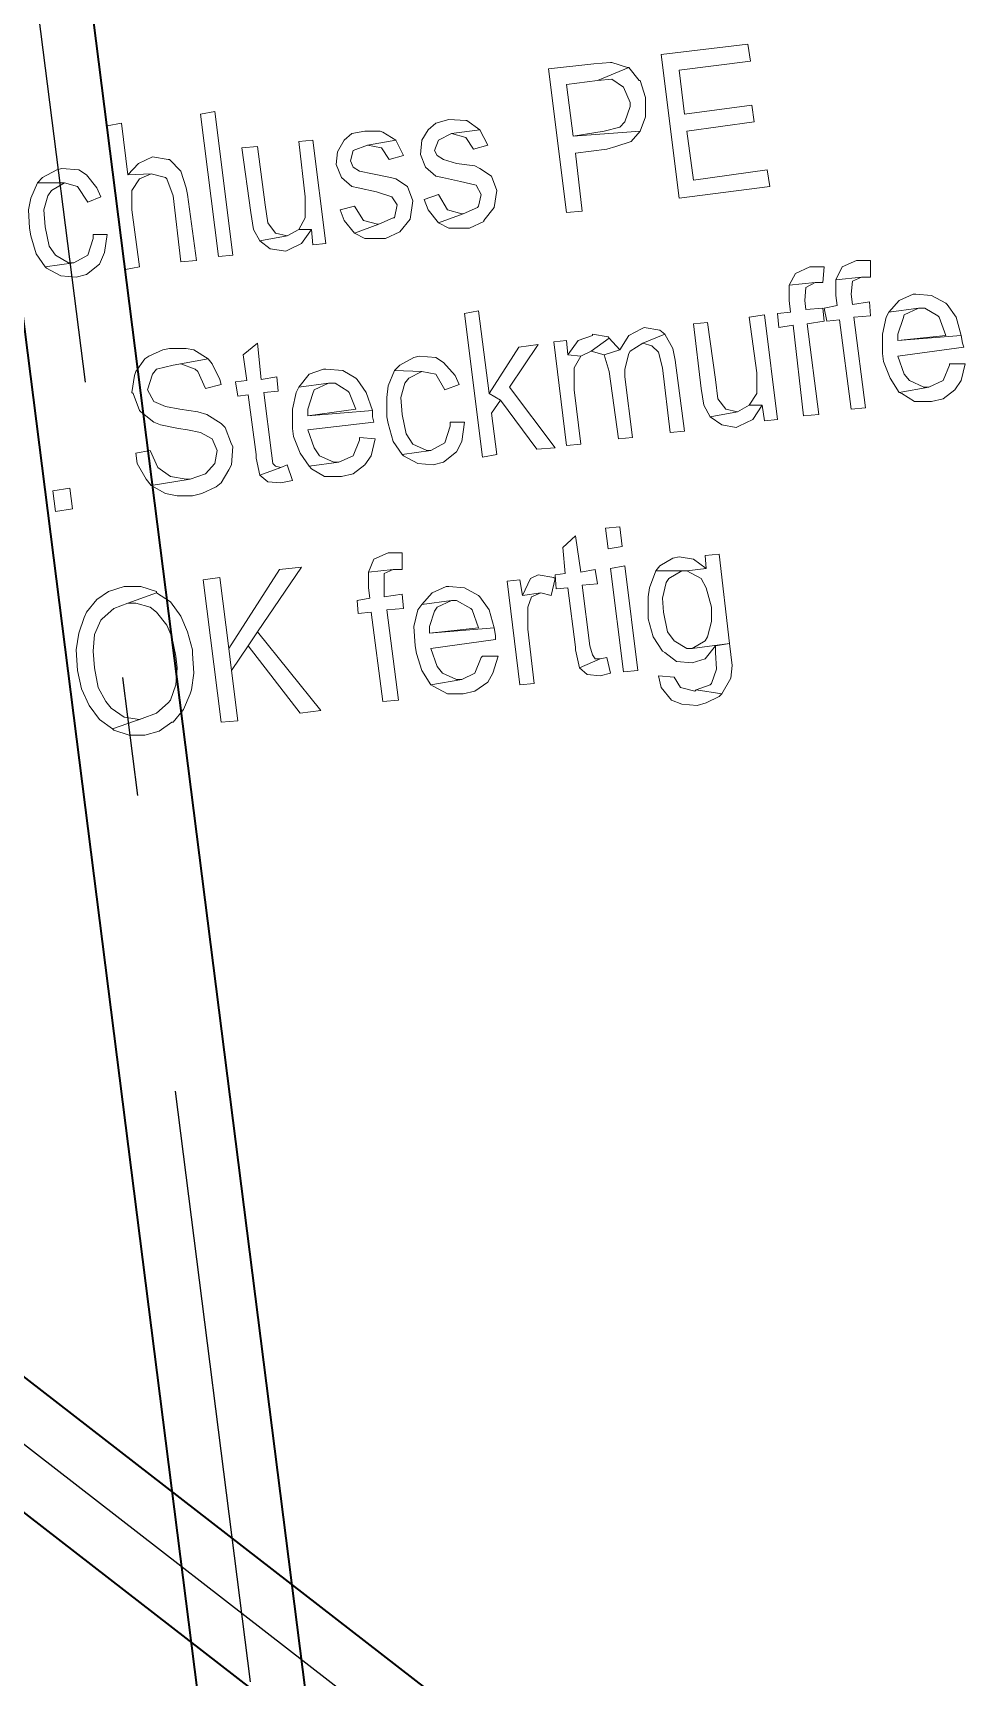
# Model space of a CAD drawing. Header units: metres. Extents: x 2713732.4 to 2713757.2, y 1226081.6 to 1226111.3.
# Drawn here: x 2713740.468 to 2713741.25, y 1226096.19 to 1226097.571 of the extents above; entities that cross this region are included whole.
import ezdxf

# ---------------------------------------------------------------- set-up
doc = ezdxf.new("R2010")
doc.units = ezdxf.units.M
doc.linetypes.add('DASHDOT', pattern=[1, 0.5, -0.25, 0, -0.25])
doc.layers.add('einlagen_boden_erstes_og', color=7, linetype='Continuous', true_color=0x000000)

msp = doc.modelspace()

# ---------------------------------------------------------------- linework, layer by layer
at = {"layer": 'einlagen_boden_erstes_og', "color": 150, "linetype": 'Continuous', "lineweight": 35, "true_color": 0x0080ff, "extrusion": (0.000477202, 0.001815, 0.999998)}
for p, q in [((2713740.8335, 1226095.1007, -0.1659), (2713740.2859, 1226099.4158, -0.1735)), ((2713740.7442, 1226095.0893, -0.1659), (2713740.1966, 1226099.4044, -0.1734))]:
    msp.add_line(p, q, dxfattribs=at)
at = {"layer": 'einlagen_boden_erstes_og', "color": 7, "linetype": 'DASHDOT', "lineweight": 25, "extrusion": (0.000477202, 0.001815, 0.999998)}
for p, q in [((2713740.7888, 1226095.095, -0.1659), (2713740.2412, 1226099.4101, -0.1735)), ((2713740.8472, 1226096.0856, -0.1677), (2713739.9371, 1226096.7908, -0.1686))]:
    msp.add_line(p, q, dxfattribs=at)
at = {"layer": 'einlagen_boden_erstes_og', "color": 1, "linetype": 'Continuous', "lineweight": 35, "true_color": 0xff0000, "extrusion": (0.000477202, 0.001815, 0.999998)}
for p, q in [((2713740.8748, 1226096.1212, -0.1678), (2713739.9646, 1226096.8264, -0.1687)), ((2713740.8197, 1226096.05, -0.1676), (2713739.9095, 1226096.7552, -0.1685))]:
    msp.add_line(p, q, dxfattribs=at)
at = {"layer": 'einlagen_boden_erstes_og', "color": 7, "lineweight": 0}
for points in [[(2713741.0679, 1226097.5611), (2713740.9951, 1226097.5524), (2713741.0103, 1226097.4318), (2713741.0864, 1226097.4416), (2713741.0842, 1226097.4557), (2713741.0223, 1226097.447), (2713741.0169, 1226097.4883), (2713741.0733, 1226097.4959), (2713741.0712, 1226097.51), (2713741.0147, 1226097.5024), (2713741.0103, 1226097.5393), (2713741.0701, 1226097.547)], [(2713740.9386, 1226097.5448), (2713740.9006, 1226097.5404), (2713740.9158, 1226097.4199), (2713740.9289, 1226097.4209), (2713740.9234, 1226097.4698), (2713740.9495, 1226097.4731), (2713740.9571, 1226097.4753), (2713740.9701, 1226097.4796), (2713740.9777, 1226097.4883), (2713740.9213, 1226097.4839), (2713740.9158, 1226097.5274), (2713740.9419, 1226097.5307), (2713740.968, 1226097.5415), (2713740.9669, 1226097.5415), (2713740.9539, 1226097.5459), (2713740.9528, 1226097.5459)], [(2713740.968, 1226097.5415), (2713740.9419, 1226097.5307), (2713740.9539, 1226097.5317), (2713740.9636, 1226097.5252), (2713740.9691, 1226097.5122), (2713740.9691, 1226097.5089), (2713740.9647, 1226097.4959), (2713740.9604, 1226097.4916), (2713740.9473, 1226097.4883), (2713740.9213, 1226097.4839), (2713740.9777, 1226097.4883), (2713740.9821, 1226097.5002), (2713740.9821, 1226097.5155), (2713740.9821, 1226097.5165), (2713740.9777, 1226097.5307), (2713740.9767, 1226097.5307)], [(2713740.5422, 1226097.4948), (2713740.5302, 1226097.4926), (2713740.5454, 1226097.3721), (2713740.5574, 1226097.3742), (2713740.5509, 1226097.422), (2713740.5509, 1226097.4231), (2713740.5509, 1226097.4383), (2713740.5574, 1226097.4481), (2713740.5672, 1226097.4524), (2713740.5476, 1226097.4514)], [(2713740.6236, 1226097.3829), (2713740.6084, 1226097.5024), (2713740.6204, 1226097.5046), (2713740.6356, 1226097.384), (2713740.6236, 1226097.3829)], [(2713740.817, 1226097.4981), (2713740.8061, 1226097.4948), (2713740.7996, 1226097.4894), (2713740.7942, 1226097.4807), (2713740.7931, 1226097.4687), (2713740.7974, 1226097.4579), (2713740.8061, 1226097.4503), (2713740.8116, 1226097.4492), (2713740.8268, 1226097.4459), (2713740.8268, 1226097.4459), (2713740.8398, 1226097.4427), (2713740.8441, 1226097.4351), (2713740.842, 1226097.4253), (2713740.8409, 1226097.4242), (2713740.8289, 1226097.4188), (2713740.8083, 1226097.4112), (2713740.817, 1226097.4068), (2713740.8311, 1226097.4068), (2713740.8344, 1226097.4068), (2713740.8463, 1226097.4123), (2713740.8463, 1226097.4133), (2713740.855, 1226097.4242), (2713740.8572, 1226097.4383), (2713740.8528, 1226097.4503), (2713740.8431, 1226097.4568), (2713740.8387, 1226097.459), (2713740.8235, 1226097.4611), (2713740.8126, 1226097.4644), (2713740.8072, 1226097.4677), (2713740.805, 1226097.472), (2713740.8083, 1226097.4807), (2713740.8192, 1226097.4861), (2713740.8431, 1226097.4894), (2713740.8322, 1226097.497), (2713740.8311, 1226097.497)], [(2713740.7029, 1226097.4807), (2713740.691, 1226097.4796), (2713740.6964, 1226097.4329), (2713740.6964, 1226097.4307), (2713740.6964, 1226097.4155), (2713740.691, 1226097.4057), (2713740.7018, 1226097.4057), (2713740.7029, 1226097.3927), (2713740.7138, 1226097.3938)], [(2713740.7464, 1226097.4883), (2713740.7355, 1226097.4861), (2713740.729, 1226097.4807), (2713740.7236, 1226097.4709), (2713740.7225, 1226097.4601), (2713740.7268, 1226097.4492), (2713740.7355, 1226097.4416), (2713740.7409, 1226097.4405), (2713740.7562, 1226097.4372), (2713740.7562, 1226097.4372), (2713740.7692, 1226097.4329), (2713740.7735, 1226097.4264), (2713740.7714, 1226097.4155), (2713740.7703, 1226097.4155), (2713740.7583, 1226097.4101), (2713740.7377, 1226097.4025), (2713740.7464, 1226097.3981), (2713740.7605, 1226097.3981), (2713740.7638, 1226097.3981), (2713740.7757, 1226097.4036), (2713740.7757, 1226097.4036), (2713740.7844, 1226097.4144), (2713740.7866, 1226097.4296), (2713740.7822, 1226097.4416), (2713740.7724, 1226097.4481), (2713740.7681, 1226097.4492), (2713740.7529, 1226097.4524), (2713740.742, 1226097.4546), (2713740.7366, 1226097.4579), (2713740.7344, 1226097.4633), (2713740.7366, 1226097.472), (2713740.7486, 1226097.4763), (2713740.7724, 1226097.4807), (2713740.7616, 1226097.4872), (2713740.7594, 1226097.4883)], [(2713740.7724, 1226097.4807), (2713740.7486, 1226097.4763), (2713740.7605, 1226097.4742), (2713740.767, 1226097.4644), (2713740.779, 1226097.4677)], [(2713740.8431, 1226097.4894), (2713740.8192, 1226097.4861), (2713740.8311, 1226097.4829), (2713740.8376, 1226097.4731), (2713740.8496, 1226097.4763)], [(2713740.5682, 1226097.4666), (2713740.5563, 1226097.4611), (2713740.5476, 1226097.4514), (2713740.5672, 1226097.4524), (2713740.5791, 1226097.4492), (2713740.5802, 1226097.4481), (2713740.5856, 1226097.434), (2713740.5921, 1226097.3786), (2713740.6052, 1226097.3797), (2713740.5976, 1226097.4351), (2713740.5965, 1226097.4405), (2713740.5921, 1226097.4546), (2713740.5824, 1226097.4644), (2713740.5813, 1226097.4644)], [(2713740.6562, 1226097.4753), (2713740.6432, 1226097.4742), (2713740.6508, 1226097.4199), (2713740.653, 1226097.4057), (2713740.6584, 1226097.396), (2713740.6812, 1226097.4003), (2713740.6714, 1226097.4025), (2713740.6649, 1226097.4112), (2713740.6627, 1226097.4264)], [(2713740.4922, 1226097.4568), (2713740.4879, 1226097.4557), (2713740.4759, 1226097.4492), (2713740.4716, 1226097.4448), (2713740.4944, 1226097.4448), (2713740.5052, 1226097.4416), (2713740.5139, 1226097.4286), (2713740.5248, 1226097.4329), (2713740.5215, 1226097.4405), (2713740.5128, 1226097.4514), (2713740.5063, 1226097.4557)], [(2713740.4716, 1226097.4448), (2713740.4661, 1226097.4318), (2713740.464, 1226097.422), (2713740.465, 1226097.4068), (2713740.4661, 1226097.4003), (2713740.4705, 1226097.3851), (2713740.4781, 1226097.3742), (2713740.502, 1226097.3775), (2713740.4976, 1226097.3775), (2713740.4868, 1226097.384), (2713740.4813, 1226097.3916), (2713740.4781, 1226097.4079), (2713740.477, 1226097.422), (2713740.4803, 1226097.434), (2713740.4835, 1226097.4383), (2713740.4944, 1226097.4448)], [(2713740.7377, 1226097.4253), (2713740.7257, 1226097.422), (2713740.729, 1226097.4133), (2713740.7377, 1226097.4025), (2713740.7583, 1226097.4101), (2713740.7572, 1226097.4101), (2713740.7453, 1226097.4133), (2713740.7453, 1226097.4133)], [(2713740.8083, 1226097.4351), (2713740.7963, 1226097.4307), (2713740.7996, 1226097.422), (2713740.8083, 1226097.4112), (2713740.8289, 1226097.4188), (2713740.8278, 1226097.4188), (2713740.8159, 1226097.422), (2713740.8159, 1226097.422)], [(2713740.5183, 1226097.4014), (2713740.5183, 1226097.3981), (2713740.5139, 1226097.384), (2713740.5139, 1226097.384), (2713740.502, 1226097.3775), (2713740.4781, 1226097.3742), (2713740.4792, 1226097.3732), (2713740.4911, 1226097.3666), (2713740.5041, 1226097.3656), (2713740.5128, 1226097.3677), (2713740.5237, 1226097.3764), (2713740.528, 1226097.3862), (2713740.5302, 1226097.4014)], [(2713740.691, 1226097.4057), (2713740.6812, 1226097.4003), (2713740.6584, 1226097.396), (2713740.6671, 1226097.3894), (2713740.6801, 1226097.3873), (2713740.6823, 1226097.3884), (2713740.6932, 1226097.3938), (2713740.7018, 1226097.4057)], [(2713741.12, 1226097.3742), (2713741.12, 1226097.3742), (2713741.1081, 1226097.3688), (2713741.1027, 1226097.359), (2713741.1244, 1226097.3612), (2713741.1309, 1226097.3612), (2713741.132, 1226097.3742)], [(2713741.1591, 1226097.3797), (2713741.1591, 1226097.3797), (2713741.1472, 1226097.3742), (2713741.1418, 1226097.3634), (2713741.1635, 1226097.3656), (2713741.1711, 1226097.3656), (2713741.1711, 1226097.3797)], [(2713741.1027, 1226097.359), (2713741.1027, 1226097.346), (2713741.1038, 1226097.3362), (2713741.0929, 1226097.3351), (2713741.094, 1226097.3232), (2713741.1059, 1226097.3254), (2713741.1146, 1226097.2493), (2713741.1276, 1226097.2504), (2713741.1179, 1226097.3264), (2713741.132, 1226097.3286), (2713741.1309, 1226097.3395), (2713741.1168, 1226097.3384), (2713741.1157, 1226097.346), (2713741.1168, 1226097.3569), (2713741.1244, 1226097.3612)], [(2713741.1418, 1226097.3634), (2713741.1418, 1226097.3503), (2713741.1429, 1226097.3417), (2713741.132, 1226097.3395), (2713741.1342, 1226097.3286), (2713741.145, 1226097.3297), (2713741.1548, 1226097.2548), (2713741.1668, 1226097.2558), (2713741.157, 1226097.3319), (2713741.1711, 1226097.333), (2713741.17, 1226097.3449), (2713741.1559, 1226097.3427), (2713741.1548, 1226097.3514), (2713741.1559, 1226097.3623), (2713741.1635, 1226097.3656)], [(2713741.2091, 1226097.3514), (2713741.2069, 1226097.3514), (2713741.195, 1226097.346), (2713741.1863, 1226097.3362), (2713741.2113, 1226097.3395), (2713741.2167, 1226097.3395), (2713741.2276, 1226097.333), (2713741.2287, 1226097.3319), (2713741.2341, 1226097.3167), (2713741.1939, 1226097.3123), (2713741.2471, 1226097.3167), (2713741.2428, 1226097.3319), (2713741.2352, 1226097.3427), (2713741.2341, 1226097.3438), (2713741.2222, 1226097.3503)], [(2713740.842, 1226097.3373), (2713740.83, 1226097.3351), (2713740.8452, 1226097.2146), (2713740.8572, 1226097.2167), (2713740.8528, 1226097.2515), (2713740.8604, 1226097.2624), (2713740.8507, 1226097.2678)], [(2713741.0342, 1226097.3275), (2713741.0223, 1226097.3264), (2713741.0288, 1226097.2721), (2713741.031, 1226097.258), (2713741.0364, 1226097.2482), (2713741.0592, 1226097.2526), (2713741.0494, 1226097.2548), (2713741.0429, 1226097.2634), (2713741.0407, 1226097.2797)], [(2713741.082, 1226097.334), (2713741.069, 1226097.3319), (2713741.0755, 1226097.2852), (2713741.0755, 1226097.283), (2713741.0755, 1226097.2678), (2713741.069, 1226097.258), (2713741.0799, 1226097.258), (2713741.082, 1226097.245), (2713741.0929, 1226097.2461)], [(2713741.1863, 1226097.3362), (2713741.1841, 1226097.3319), (2713741.1809, 1226097.3178), (2713741.1809, 1226097.3015), (2713741.182, 1226097.2949), (2713741.1874, 1226097.2808), (2713741.195, 1226097.2689), (2713741.22, 1226097.2732), (2713741.2156, 1226097.2732), (2713741.2037, 1226097.2787), (2713741.1993, 1226097.2841), (2713741.1939, 1226097.2993), (2713741.2493, 1226097.3069), (2713741.2482, 1226097.3102), (2713741.2471, 1226097.3167), (2713741.1939, 1226097.3123), (2713741.1939, 1226097.3178), (2713741.1983, 1226097.3308), (2713741.1993, 1226097.334), (2713741.2113, 1226097.3395)], [(2713740.9376, 1226097.3178), (2713740.9376, 1226097.3167), (2713740.9256, 1226097.3123), (2713740.9169, 1226097.3004), (2713740.9278, 1226097.2993), (2713740.9365, 1226097.3036), (2713740.9517, 1226097.3145), (2713740.9506, 1226097.3156)], [(2713740.9517, 1226097.3145), (2713740.9365, 1226097.3036), (2713740.9473, 1226097.3004), (2713740.9604, 1226097.3047)], [(2713740.981, 1226097.3232), (2713740.9788, 1226097.3221), (2713740.968, 1226097.3167), (2713740.9604, 1226097.3047), (2713740.9473, 1226097.3004), (2713740.9473, 1226097.3004), (2713740.9517, 1226097.2863), (2713740.9593, 1226097.2298), (2713740.9712, 1226097.2309), (2713740.9647, 1226097.2819), (2713740.9647, 1226097.2884), (2713740.968, 1226097.3015), (2713740.9691, 1226097.3036), (2713740.9799, 1226097.3102), (2713740.9984, 1226097.3178), (2713740.994, 1226097.321)], [(2713740.9984, 1226097.3178), (2713740.9799, 1226097.3102), (2713740.9875, 1226097.308), (2713740.993, 1226097.3025), (2713740.9962, 1226097.2895), (2713741.0027, 1226097.2352), (2713741.0147, 1226097.2363), (2713741.0071, 1226097.296), (2713741.0049, 1226097.3058)], [(2713740.5824, 1226097.3058), (2713740.5769, 1226097.3047), (2713740.565, 1226097.2993), (2713740.5617, 1226097.2971), (2713740.5541, 1226097.2863), (2713740.553, 1226097.283), (2713740.5509, 1226097.2689), (2713740.5519, 1226097.2678), (2713740.5574, 1226097.2537), (2713740.5585, 1226097.2526), (2713740.5693, 1226097.2439), (2713740.5748, 1226097.2417), (2713740.59, 1226097.2385), (2713740.5976, 1226097.2374), (2713740.6084, 1226097.2352), (2713740.6182, 1226097.2298), (2713740.6225, 1226097.22), (2713740.6204, 1226097.2091), (2713740.6128, 1226097.2004), (2713740.6128, 1226097.2004), (2713740.5997, 1226097.1961), (2713740.5672, 1226097.1907), (2713740.5791, 1226097.1841), (2713740.5889, 1226097.182), (2713740.6019, 1226097.182), (2713740.6095, 1226097.1841), (2713740.6215, 1226097.1896), (2713740.6258, 1226097.1928), (2713740.6323, 1226097.2037), (2713740.6345, 1226097.208), (2713740.6356, 1226097.2233), (2713740.6345, 1226097.2254), (2713740.6291, 1226097.2395), (2713740.6258, 1226097.2428), (2713740.6139, 1226097.2504), (2713740.6063, 1226097.2526), (2713740.591, 1226097.2548), (2713740.5791, 1226097.2569), (2713740.5693, 1226097.2613), (2713740.5639, 1226097.271), (2713740.5639, 1226097.271), (2713740.5682, 1226097.2841), (2713740.5715, 1226097.2884), (2713740.5856, 1226097.2917), (2713740.6149, 1226097.2971), (2713740.603, 1226097.3047), (2713740.5965, 1226097.3058)], [(2713740.6562, 1226097.3102), (2713740.6443, 1226097.3004), (2713740.6475, 1226097.2787), (2713740.6378, 1226097.2776), (2713740.6399, 1226097.2656), (2713740.6486, 1226097.2667), (2713740.6551, 1226097.2167), (2713740.6551, 1226097.2135), (2713740.6584, 1226097.1994), (2713740.6758, 1226097.2059), (2713740.6714, 1226097.207), (2713740.6693, 1226097.2091), (2713740.6682, 1226097.2178), (2713740.6617, 1226097.2689), (2713740.6736, 1226097.27), (2713740.6725, 1226097.2819), (2713740.6595, 1226097.2797)], [(2713740.792, 1226097.2993), (2713740.7877, 1226097.2982), (2713740.7757, 1226097.2917), (2713740.7714, 1226097.2873), (2713740.7942, 1226097.2863), (2713740.8061, 1226097.2841), (2713740.8137, 1226097.271), (2713740.8257, 1226097.2754), (2713740.8224, 1226097.283), (2713740.8126, 1226097.2939), (2713740.8061, 1226097.2982)], [(2713740.8919, 1226097.3091), (2713740.8756, 1226097.3069), (2713740.8507, 1226097.2678), (2713740.8604, 1226097.2624), (2713740.8908, 1226097.2211), (2713740.9061, 1226097.2222), (2713740.868, 1226097.2732)], [(2713740.9158, 1226097.3123), (2713740.905, 1226097.3112), (2713740.9158, 1226097.2243), (2713740.9278, 1226097.2254), (2713740.9223, 1226097.271), (2713740.9223, 1226097.2743), (2713740.9223, 1226097.2895), (2713740.9278, 1226097.2993), (2713740.9169, 1226097.3004)], [(2713740.6149, 1226097.2971), (2713740.5856, 1226097.2917), (2713740.5921, 1226097.2928), (2713740.6041, 1226097.2884), (2713740.6063, 1226097.2863), (2713740.6128, 1226097.2721), (2713740.6258, 1226097.2754), (2713740.6247, 1226097.2797), (2713740.6182, 1226097.2928)], [(2713740.7138, 1226097.2884), (2713740.7116, 1226097.2884), (2713740.6997, 1226097.2841), (2713740.691, 1226097.2732), (2713740.716, 1226097.2765), (2713740.7214, 1226097.2765), (2713740.7323, 1226097.27), (2713740.7333, 1226097.2689), (2713740.7388, 1226097.2548), (2713740.6986, 1226097.2493), (2713740.7529, 1226097.2537), (2713740.7475, 1226097.2689), (2713740.7399, 1226097.2797), (2713740.7388, 1226097.2808), (2713740.7279, 1226097.2873)], [(2713740.7714, 1226097.2873), (2713740.7659, 1226097.2743), (2713740.7648, 1226097.2645), (2713740.7648, 1226097.2482), (2713740.7659, 1226097.2428), (2713740.7703, 1226097.2276), (2713740.7779, 1226097.2167), (2713740.8018, 1226097.22), (2713740.7985, 1226097.22), (2713740.7866, 1226097.2254), (2713740.7811, 1226097.2341), (2713740.7779, 1226097.2504), (2713740.7768, 1226097.2645), (2713740.7801, 1226097.2765), (2713740.7833, 1226097.2808), (2713740.7942, 1226097.2863)], [(2713741.2374, 1226097.2928), (2713741.2374, 1226097.2917), (2713741.2319, 1226097.2787), (2713741.22, 1226097.2732), (2713741.195, 1226097.2689), (2713741.1972, 1226097.2678), (2713741.208, 1226097.2613), (2713741.2222, 1226097.2613), (2713741.2319, 1226097.2634), (2713741.2417, 1226097.271), (2713741.2471, 1226097.2787), (2713741.2504, 1226097.2928)], [(2713740.691, 1226097.2732), (2713740.6888, 1226097.2689), (2713740.6856, 1226097.2548), (2713740.6856, 1226097.2385), (2713740.6866, 1226097.2319), (2713740.6921, 1226097.2178), (2713740.6997, 1226097.207), (2713740.7247, 1226097.2102), (2713740.7203, 1226097.2102), (2713740.7084, 1226097.2156), (2713740.704, 1226097.2222), (2713740.6986, 1226097.2374), (2713740.754, 1226097.2439), (2713740.7529, 1226097.2482), (2713740.7529, 1226097.2537), (2713740.6986, 1226097.2493), (2713740.6986, 1226097.2548), (2713740.7029, 1226097.2678), (2713740.704, 1226097.271), (2713740.716, 1226097.2765)], [(2713741.069, 1226097.258), (2713741.0592, 1226097.2526), (2713741.0364, 1226097.2482), (2713741.0462, 1226097.2417), (2713741.0581, 1226097.2395), (2713741.0603, 1226097.2406), (2713741.0722, 1226097.2461), (2713741.0799, 1226097.258)], [(2713740.8181, 1226097.2439), (2713740.8181, 1226097.2406), (2713740.8137, 1226097.2265), (2713740.8137, 1226097.2265), (2713740.8018, 1226097.22), (2713740.7779, 1226097.2167), (2713740.779, 1226097.2156), (2713740.7909, 1226097.2091), (2713740.8039, 1226097.208), (2713740.8126, 1226097.2102), (2713740.8235, 1226097.2189), (2713740.8278, 1226097.2276), (2713740.83, 1226097.2439)], [(2713740.742, 1226097.2309), (2713740.742, 1226097.2287), (2713740.7366, 1226097.2156), (2713740.7247, 1226097.2102), (2713740.6997, 1226097.207), (2713740.7018, 1226097.2048), (2713740.7127, 1226097.1983), (2713740.7268, 1226097.1983), (2713740.7366, 1226097.2004), (2713740.7464, 1226097.208), (2713740.7518, 1226097.2156), (2713740.7551, 1226097.2298)], [(2713740.5661, 1226097.22), (2713740.5541, 1226097.2178), (2713740.5552, 1226097.2091), (2713740.5628, 1226097.1961), (2713740.5672, 1226097.1907), (2713740.5997, 1226097.1961), (2713740.5965, 1226097.1961), (2713740.5834, 1226097.1983), (2713740.5834, 1226097.1983), (2713740.5726, 1226097.2059), (2713740.5726, 1226097.2059)], [(2713740.6812, 1226097.208), (2713740.6758, 1226097.2059), (2713740.6584, 1226097.1994), (2713740.6649, 1226097.1939), (2713740.6758, 1226097.1928), (2713740.6856, 1226097.195)], [(2713740.4868, 1226097.1689), (2713740.4846, 1226097.1863), (2713740.4987, 1226097.1885), (2713740.5009, 1226097.1711), (2713740.4868, 1226097.1689)], [(2713740.9234, 1226097.1483), (2713740.9126, 1226097.1385), (2713740.9147, 1226097.1168), (2713740.9061, 1226097.1157), (2713740.9071, 1226097.1038), (2713740.9169, 1226097.1049), (2713740.9234, 1226097.0549), (2713740.9234, 1226097.0527), (2713740.9267, 1226097.0375), (2713740.9441, 1226097.0451), (2713740.9397, 1226097.0451), (2713740.9376, 1226097.0484), (2713740.9354, 1226097.056), (2713740.9289, 1226097.107), (2713740.9419, 1226097.1081), (2713740.9397, 1226097.1201), (2713740.9278, 1226097.1179)], [(2713740.9604, 1226097.1559), (2713740.9484, 1226097.1548), (2713740.9506, 1226097.1374), (2713740.9625, 1226097.1396)], [(2713740.767, 1226097.1342), (2713740.7659, 1226097.1342), (2713740.754, 1226097.1288), (2713740.7496, 1226097.1179), (2713740.7703, 1226097.1201), (2713740.7779, 1226097.1201), (2713740.7779, 1226097.1342)], [(2713741.044, 1226097.1331), (2713741.0321, 1226097.132), (2713741.0331, 1226097.1211), (2713741.0169, 1226097.119), (2713741.0288, 1226097.1125), (2713741.0331, 1226097.1049), (2713741.0375, 1226097.0886), (2713741.0375, 1226097.0766), (2713741.0342, 1226097.0636), (2713741.0321, 1226097.0603), (2713741.0212, 1226097.0538), (2713741.0527, 1226097.0581)], [(2713740.6932, 1226097.1222), (2713740.6747, 1226097.1201), (2713740.6323, 1226097.0538), (2713740.6345, 1226097.0353), (2713740.6486, 1226097.056), (2713740.6562, 1226097.0679)], [(2713740.7496, 1226097.1179), (2713740.7496, 1226097.1049), (2713740.7507, 1226097.0962), (2713740.7399, 1226097.094), (2713740.7409, 1226097.0831), (2713740.7518, 1226097.0842), (2713740.7616, 1226097.0093), (2713740.7746, 1226097.0104), (2713740.7648, 1226097.0864), (2713740.779, 1226097.0875), (2713740.7779, 1226097.0994), (2713740.7627, 1226097.0973), (2713740.7627, 1226097.1059), (2713740.7627, 1226097.1168), (2713740.7703, 1226097.1201)], [(2713740.9647, 1226097.1233), (2713740.9528, 1226097.1211), (2713740.9636, 1226097.0342), (2713740.9756, 1226097.0353)], [(2713741.0103, 1226097.1309), (2713741.0049, 1226097.1298), (2713740.994, 1226097.1233), (2713740.9908, 1226097.119), (2713741.0125, 1226097.119), (2713741.0169, 1226097.119), (2713741.0331, 1226097.1211), (2713741.0223, 1226097.1288)], [(2713740.5454, 1226097.1059), (2713740.5443, 1226097.1059), (2713740.5313, 1226097.1016), (2713740.5215, 1226097.0951), (2713740.5128, 1226097.0842), (2713740.5107, 1226097.0799), (2713740.5063, 1226097.0668), (2713740.5041, 1226097.0527), (2713740.5052, 1226097.0353), (2713740.5052, 1226097.0353), (2713740.5085, 1226097.0201), (2713740.515, 1226097.006), (2713740.515, 1226097.006), (2713740.5237, 1226096.9941), (2713740.5346, 1226096.9865), (2713740.5595, 1226096.9951), (2713740.5574, 1226096.9941), (2713740.5443, 1226096.9962), (2713740.5335, 1226097.0038), (2713740.5291, 1226097.0093), (2713740.5226, 1226097.0212), (2713740.5194, 1226097.0375), (2713740.5183, 1226097.0516), (2713740.5194, 1226097.0657), (2713740.5248, 1226097.0777), (2713740.5259, 1226097.0788), (2713740.5356, 1226097.0875), (2713740.5476, 1226097.0918), (2713740.5715, 1226097.1005), (2713740.5715, 1226097.1016), (2713740.5585, 1226097.1059)], [(2713740.6247, 1226097.1135), (2713740.6106, 1226097.1114), (2713740.6258, 1226096.9919), (2713740.6399, 1226096.993), (2713740.6345, 1226097.0353), (2713740.6323, 1226097.0538)], [(2713740.817, 1226097.1059), (2713740.8148, 1226097.1059), (2713740.8029, 1226097.1005), (2713740.7942, 1226097.0907), (2713740.8192, 1226097.094), (2713740.8235, 1226097.094), (2713740.8355, 1226097.0875), (2713740.8365, 1226097.0864), (2713740.842, 1226097.0712), (2713740.8007, 1226097.0668), (2713740.855, 1226097.0712), (2713740.8507, 1226097.0864), (2713740.8431, 1226097.0973), (2713740.842, 1226097.0983), (2713740.83, 1226097.1049)], [(2713740.8767, 1226097.1114), (2713740.8659, 1226097.1103), (2713740.8767, 1226097.0234), (2713740.8887, 1226097.0245), (2713740.8832, 1226097.0701), (2713740.8832, 1226097.0723), (2713740.8832, 1226097.0886), (2713740.8865, 1226097.0973), (2713740.8941, 1226097.1005), (2713740.8789, 1226097.0983)], [(2713740.8919, 1226097.1157), (2713740.8854, 1226097.1125), (2713740.8854, 1226097.1125), (2713740.8789, 1226097.0983), (2713740.8941, 1226097.1005), (2713740.9028, 1226097.0983), (2713740.9061, 1226097.1125), (2713740.905, 1226097.1135)], [(2713740.9908, 1226097.119), (2713740.9854, 1226097.1049), (2713740.9843, 1226097.0973), (2713740.9843, 1226097.082), (2713740.9843, 1226097.0788), (2713740.9886, 1226097.0636), (2713740.9962, 1226097.0516), (2713740.9984, 1226097.0505), (2713741.0082, 1226097.0429), (2713741.0212, 1226097.0419), (2713741.0321, 1226097.0451), (2713741.0407, 1226097.056), (2713741.0527, 1226097.0581), (2713741.0212, 1226097.0538), (2713741.0169, 1226097.0538), (2713741.006, 1226097.0603), (2713741.0006, 1226097.0679), (2713740.9973, 1226097.0842), (2713740.9962, 1226097.0962), (2713740.9995, 1226097.1092), (2713741.0016, 1226097.1125), (2713741.0125, 1226097.119)], [(2713740.5715, 1226097.1005), (2713740.5476, 1226097.0918), (2713740.5541, 1226097.0918), (2713740.5661, 1226097.0886), (2713740.5715, 1226097.0842), (2713740.5802, 1226097.0734), (2713740.5845, 1226097.0636), (2713740.5878, 1226097.0473), (2713740.5889, 1226097.0375), (2713740.5878, 1226097.0234), (2713740.5834, 1226097.0104), (2713740.5813, 1226097.0082), (2713740.5715, 1226096.9995), (2713740.5595, 1226096.9951), (2713740.5346, 1226096.9865), (2713740.5356, 1226096.9854), (2713740.5487, 1226096.981), (2713740.5617, 1226096.981), (2713740.5617, 1226096.981), (2713740.5737, 1226096.9843), (2713740.5845, 1226096.9919), (2713740.5856, 1226096.9919), (2713740.5943, 1226097.0027), (2713740.5997, 1226097.0158), (2713740.6008, 1226097.019), (2713740.603, 1226097.0332), (2713740.6019, 1226097.0495), (2713740.6019, 1226097.0527), (2713740.5976, 1226097.0679), (2713740.5921, 1226097.081), (2713740.5921, 1226097.081), (2713740.5834, 1226097.0929)], [(2713740.7942, 1226097.0907), (2713740.7909, 1226097.0864), (2713740.7877, 1226097.0723), (2713740.7887, 1226097.056), (2713740.7898, 1226097.0495), (2713740.7942, 1226097.0353), (2713740.8018, 1226097.0234), (2713740.8278, 1226097.0277), (2713740.8235, 1226097.0277), (2713740.8116, 1226097.0332), (2713740.8072, 1226097.0386), (2713740.8018, 1226097.0538), (2713740.8561, 1226097.0614), (2713740.8561, 1226097.0647), (2713740.855, 1226097.0712), (2713740.8007, 1226097.0668), (2713740.8007, 1226097.0723), (2713740.805, 1226097.0853), (2713740.8072, 1226097.0886), (2713740.8192, 1226097.094)], [(2713740.6562, 1226097.0679), (2713740.6486, 1226097.056), (2713740.6921, 1226096.9995), (2713740.7094, 1226097.0017)], [(2713741.0527, 1226097.0581), (2713741.0407, 1226097.056), (2713741.0407, 1226097.0505), (2713741.0418, 1226097.0364), (2713741.0375, 1226097.0245), (2713741.0364, 1226097.0234), (2713741.0245, 1226097.019), (2713741.0462, 1226097.0158), (2713741.0538, 1226097.0288), (2713741.0549, 1226097.0397)], [(2713740.8452, 1226097.0473), (2713740.8441, 1226097.0462), (2713740.8387, 1226097.0332), (2713740.8278, 1226097.0277), (2713740.8018, 1226097.0234), (2713740.8039, 1226097.0223), (2713740.8159, 1226097.0158), (2713740.8289, 1226097.0158), (2713740.8387, 1226097.018), (2713740.8496, 1226097.0256), (2713740.8539, 1226097.0332), (2713740.8583, 1226097.0473)], [(2713740.9495, 1226097.0462), (2713740.9441, 1226097.0451), (2713740.9267, 1226097.0375), (2713740.9332, 1226097.0321), (2713740.9441, 1226097.031), (2713740.9528, 1226097.0332)], [(2713740.993, 1226097.031), (2713740.9951, 1226097.0212), (2713741.0038, 1226097.0104), (2713741.0125, 1226097.0071), (2713741.0255, 1226097.006), (2713741.0331, 1226097.0082), (2713741.044, 1226097.0136), (2713741.0462, 1226097.0158), (2713741.0245, 1226097.019), (2713741.0234, 1226097.018), (2713741.0114, 1226097.0212), (2713741.006, 1226097.0299)]]:
    msp.add_lwpolyline(points, close=True, dxfattribs=at)

doc.saveas('drawing.dxf')
